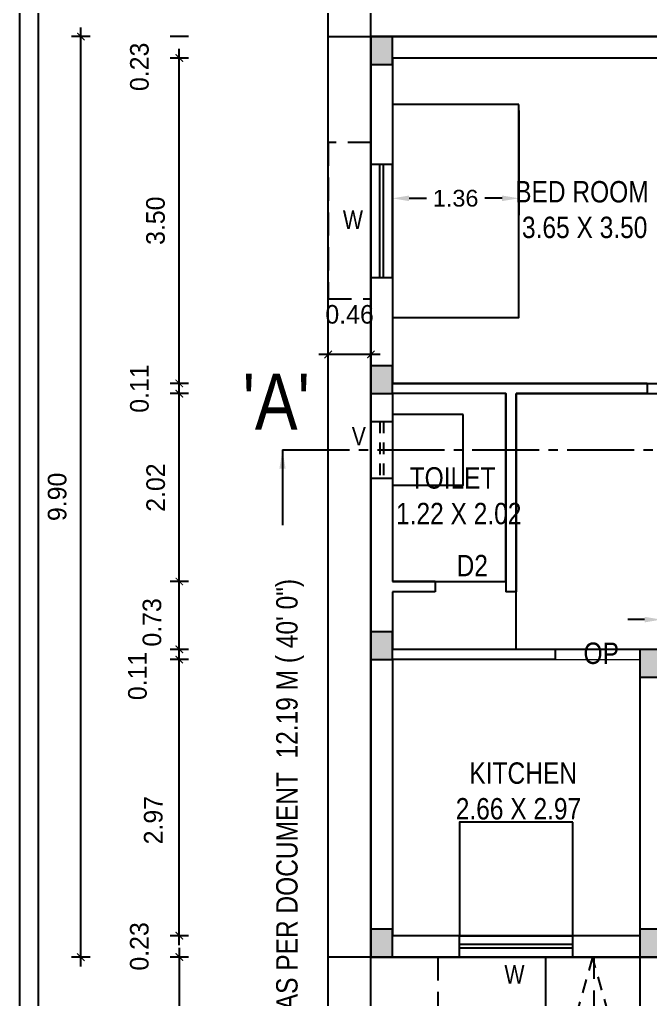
# Model space of a CAD drawing. Header units: metres. Extents: x 165 to 271, y 67 to 122.
# Drawn here: x 166.92 to 173.7, y 88.85 to 99.39 of the extents above; entities that cross this region are included whole.
import ezdxf

# ---------------------------------------------------------------- set-up
doc = ezdxf.new("R2010")
doc.units = ezdxf.units.M
doc.header["$MEASUREMENT"] = 0
for name, pattern in [('ACAD_ISO04W100', [30, 24, -3, 0, -3]), ('DASHED2', [0.375, 0.25, -0.125]), ('HIDDEN', [0.375, 0.25, -0.125])]:
    doc.linetypes.add(name, pattern=pattern)
for name, color, linetype, lineweight in [('AS_AT_SITE', 6, 'Continuous', 0), ('BLK_1_FLR_0_KITCHEN', 163, 'Continuous', 0), ('BLK_1_FLR_0_ROOM_1_LIGHT_VENTILATION_1', 1, 'Continuous', 35), ('BLK_1_LVL_0_BLDG_FOOT_PRINT', 1, 'Continuous', 5), ('FMB_OR_PLR', 70, 'Continuous', 0), ('SUPER_IMPOSED', 5, 'Continuous', 0)]:
    doc.layers.add(name, color=color, linetype=linetype, lineweight=lineweight)
for name, color, linetype in [('BLK_1_FLR_0_BLT_UP_AREA', 1, 'Continuous'), ('BLK_1_FLR_0_EXIT_WIDTH_DOOR', 2, 'Continuous'), ('BLK_1_FLR_0_KITCHEN_LIGHT_VENTILATION_1', 1, 'Continuous'), ('BLK_1_FLR_0_REGULAR_ROOM_1', 1, 'Continuous'), ('BLK_1_FLR_0_REGULAR_ROOM_2', 1, 'Continuous'), ('BLK_1_FLR_0_UNITFA_1', 234, 'Continuous'), ('BLK_1_FLR_0_WC_BATH', 3, 'Continuous'), ('BLK_1_LVL_0_FRONT_SETBACK', 2, 'Continuous'), ('BLK_1_LVL_0_REAR_SETBACK', 11, 'Continuous'), ('BLK_1_LVL_0_SIDE_SETBACK1', 171, 'Continuous'), ('PLOT_BOUNDARY', 70, 'Continuous'), ('SHEET_1', 6, 'Continuous'), ('TOILET_VENTILATION', 6, 'Continuous'), ('TWO_WHEELER_PARKING', 2, 'Continuous')]:
    doc.layers.add(name, color=color, linetype=linetype)
doc.styles.add('bala', font='stylu.ttf')
doc.styles.add('PLOT$0$300', font='ARIALN.TTF')
doc.styles.get("Standard").update_dxf_attribs({"font": 'arial.ttf'})
doc.dimstyles.new('bala', dxfattribs={"dimtxt": 0.2, "dimasz": 0.08, "dimexe": 0.1, "dimexo": 0.3, "dimgap": 0.15, "dimtad": 1, "dimzin": 3, "dimdsep": 46, "dimtxsty": 'bala', "dimblk": 'ARCHTICK', "dimcen": 0.09, "dimdle": 0.1, "dimclrd": 256, "dimclre": 256, "dimclrt": 7, "dimadec": 0, "dimazin": 0, "dimtfac": 1, "dimtofl": 0, "dimtmove": 2, "dimatfit": 3, "dimldrblk": 'ARCHTICK', "dimfxl": 1, "dimtolj": 1, "dimtzin": 0, "dimarcsym": 0})
doc.dimstyles.get("Standard").update_dxf_attribs({"dimtxt": 0.18, "dimasz": 0.18, "dimexe": 0.18, "dimexo": 0.0625, "dimgap": 0.09, "dimtad": 0, "dimtih": 1, "dimtoh": 1, "dimzin": 0, "dimdsep": 46, "dimtxsty": 'Standard', "dimcen": 0.09, "dimadec": 0, "dimazin": 0, "dimtfac": 1, "dimtofl": 0, "dimtmove": 0, "dimatfit": 3, "dimfxl": 1, "dimtolj": 1, "dimtzin": 0, "dimarcsym": 0})

# ---------------------------------------------------------------- blocks, each defined once
blk = doc.blocks.new('_ArchTick')
at = {"color": 0, "linetype": 'ByBlock', "const_width": 0.15}
blk.add_lwpolyline([(-0.5, -0.5), (0.5, 0.5)], dxfattribs=at)
blk = doc.blocks.new('*D5')
at = {"lineweight": -2}
for p, q in [((170.233, 95.784), (170.233, 95.884)), ((170.693, 95.784), (170.693, 95.884)), ((170.793, 95.784), (170.133, 95.784))]:
    blk.add_line(p, q, dxfattribs=at)
at = {"layer": 'Defpoints', "color": 0}
for p in [(170.233, 95.784), (170.233, 95.614), (170.693, 95.614)]:
    blk.add_point(p, dxfattribs=at)
at = {"lineweight": -2, "xscale": 0.08, "yscale": 0.08, "zscale": 0.08, "rotation": 180}
blk.add_blockref('_ArchTick', (170.233, 95.784), dxfattribs=at)
at = {"lineweight": -2, "xscale": 0.08, "yscale": 0.08, "zscale": 0.08}
blk.add_blockref('_ArchTick', (170.693, 95.784), dxfattribs=at)
at = {"color": 7, "insert": (170.463, 96.214), "char_height": 0.2, "attachment_point": 5, "style": 'bala'}
blk.add_mtext('\\A1;0.46', dxfattribs=at)
blk = doc.blocks.new('*D25')
at = {"linetype": 'Continuous', "lineweight": -2, "ltscale": 0.05}
for p, q in [((168.633, 89.432), (168.633, 92.602)), ((168.733, 89.532), (168.533, 89.532))]:
    blk.add_line(p, q, dxfattribs=at)
at = {"lineweight": -2, "ltscale": 0.05}
blk.add_line((168.733, 92.502), (168.533, 92.502), dxfattribs=at)
at = {"layer": 'Defpoints', "color": 0, "ltscale": 0.05}
for p in [(168.633, 92.502), (170.233, 92.502), (170.233, 89.532)]:
    blk.add_point(p, dxfattribs=at)
at = {"lineweight": -2, "ltscale": 0.05, "xscale": 0.08, "yscale": 0.08, "zscale": 0.08}
for p, rotation in [((168.633, 92.502), 90), ((168.633, 89.532), 270)]:
    blk.add_blockref('_ArchTick', p, dxfattribs=dict(at, rotation=rotation))
at = {"color": 7, "ltscale": 0.05, "insert": (168.354, 90.775), "char_height": 0.2, "attachment_point": 5, "rotation": 90, "style": 'bala'}
blk.add_mtext('\\A1;2.97', dxfattribs=at)
blk = doc.blocks.new('*D26')
at = {"lineweight": -2, "ltscale": 0.05}
blk.add_line((168.733, 92.612), (168.533, 92.612), dxfattribs=at)
at = {"linetype": 'Continuous', "lineweight": -2, "ltscale": 0.05}
blk.add_line((168.733, 92.502), (168.533, 92.502), dxfattribs=at)
at = {"layer": 'Defpoints', "color": 0, "ltscale": 0.05}
for p in [(168.633, 92.612), (170.233, 92.612), (170.233, 92.502)]:
    blk.add_point(p, dxfattribs=at)
at = {"color": 7, "ltscale": 0.05, "insert": (168.184, 92.326), "char_height": 0.2, "attachment_point": 5, "rotation": 90, "style": 'bala'}
blk.add_mtext('\\A1;0.11', dxfattribs=at)
blk = doc.blocks.new('*D27')
at = {"linetype": 'Continuous', "lineweight": -2, "ltscale": 0.05}
for p, q in [((168.633, 92.512), (168.633, 93.442)), ((168.733, 92.612), (168.533, 92.612))]:
    blk.add_line(p, q, dxfattribs=at)
at = {"lineweight": -2, "ltscale": 0.05}
blk.add_line((168.733, 93.342), (168.533, 93.342), dxfattribs=at)
at = {"layer": 'Defpoints', "color": 0, "ltscale": 0.05}
for p in [(168.633, 93.342), (170.233, 93.342), (170.233, 92.612)]:
    blk.add_point(p, dxfattribs=at)
at = {"lineweight": -2, "ltscale": 0.05, "xscale": 0.08, "yscale": 0.08, "zscale": 0.08}
for p, rotation in [((168.633, 93.342), 90), ((168.633, 92.612), 270)]:
    blk.add_blockref('_ArchTick', p, dxfattribs=dict(at, rotation=rotation))
at = {"color": 7, "ltscale": 0.05, "insert": (168.34, 92.902), "char_height": 0.2, "attachment_point": 5, "rotation": 90, "style": 'bala'}
blk.add_mtext('\\A1;0.73', dxfattribs=at)
blk = doc.blocks.new('*D28')
at = {"linetype": 'Continuous', "lineweight": -2, "ltscale": 0.05}
for p, q in [((168.633, 93.242), (168.633, 95.462)), ((168.733, 93.342), (168.533, 93.342))]:
    blk.add_line(p, q, dxfattribs=at)
at = {"lineweight": -2, "ltscale": 0.05}
blk.add_line((168.733, 95.362), (168.533, 95.362), dxfattribs=at)
at = {"layer": 'Defpoints', "color": 0, "ltscale": 0.05}
for p in [(168.633, 95.362), (170.233, 95.362), (170.233, 93.342)]:
    blk.add_point(p, dxfattribs=at)
at = {"lineweight": -2, "ltscale": 0.05, "xscale": 0.08, "yscale": 0.08, "zscale": 0.08}
for p, rotation in [((168.633, 95.362), 90), ((168.633, 93.342), 270)]:
    blk.add_blockref('_ArchTick', p, dxfattribs=dict(at, rotation=rotation))
at = {"color": 7, "ltscale": 0.05, "insert": (168.38, 94.352), "char_height": 0.2, "attachment_point": 5, "rotation": 90, "style": 'bala'}
blk.add_mtext('\\A1;2.02', dxfattribs=at)
blk = doc.blocks.new('*D29')
at = {"lineweight": -2, "ltscale": 0.05}
blk.add_line((168.733, 95.472), (168.533, 95.472), dxfattribs=at)
at = {"linetype": 'Continuous', "lineweight": -2, "ltscale": 0.05}
blk.add_line((168.733, 95.362), (168.533, 95.362), dxfattribs=at)
at = {"layer": 'Defpoints', "color": 0, "ltscale": 0.05}
for p in [(168.633, 95.472), (170.233, 95.472), (170.233, 95.362)]:
    blk.add_point(p, dxfattribs=at)
at = {"color": 7, "ltscale": 0.05, "insert": (168.205, 95.417), "char_height": 0.2, "attachment_point": 5, "rotation": 90, "style": 'bala'}
blk.add_mtext('\\A1;0.11', dxfattribs=at)
blk = doc.blocks.new('*D30')
at = {"linetype": 'Continuous', "lineweight": -2, "ltscale": 0.05}
for p, q in [((168.633, 95.372), (168.633, 99.072)), ((168.733, 95.472), (168.533, 95.472))]:
    blk.add_line(p, q, dxfattribs=at)
at = {"lineweight": -2, "ltscale": 0.05}
blk.add_line((168.733, 98.972), (168.533, 98.972), dxfattribs=at)
at = {"layer": 'Defpoints', "color": 0, "ltscale": 0.05}
for p in [(168.633, 98.972), (170.233, 98.972), (170.233, 95.472)]:
    blk.add_point(p, dxfattribs=at)
at = {"lineweight": -2, "ltscale": 0.05, "xscale": 0.08, "yscale": 0.08, "zscale": 0.08}
for p, rotation in [((168.633, 98.972), 90), ((168.633, 95.472), 270)]:
    blk.add_blockref('_ArchTick', p, dxfattribs=dict(at, rotation=rotation))
at = {"color": 7, "ltscale": 0.05, "insert": (168.378, 97.222), "char_height": 0.2, "attachment_point": 5, "rotation": 90, "style": 'bala'}
blk.add_mtext('\\A1;3.50', dxfattribs=at)
blk = doc.blocks.new('*D31')
at = {"lineweight": -2, "ltscale": 0.05}
blk.add_line((168.733, 99.202), (168.533, 99.202), dxfattribs=at)
at = {"linetype": 'Continuous', "lineweight": -2, "ltscale": 0.05}
blk.add_line((168.733, 98.972), (168.533, 98.972), dxfattribs=at)
at = {"layer": 'Defpoints', "color": 0, "ltscale": 0.05}
for p in [(168.633, 99.202), (170.233, 99.202), (170.233, 98.972)]:
    blk.add_point(p, dxfattribs=at)
at = {"color": 7, "ltscale": 0.05, "insert": (168.205, 98.877), "char_height": 0.2, "attachment_point": 5, "rotation": 90, "style": 'bala'}
blk.add_mtext('\\A1;0.23', dxfattribs=at)
blk = doc.blocks.new('*D32')
at = {"lineweight": -2, "ltscale": 0.05}
blk.add_line((168.733, 89.532), (168.533, 89.532), dxfattribs=at)
at = {"linetype": 'Continuous', "lineweight": -2, "ltscale": 0.05}
blk.add_line((168.733, 89.302), (168.533, 89.302), dxfattribs=at)
at = {"layer": 'Defpoints', "color": 0, "ltscale": 0.05}
for p in [(168.633, 89.532), (170.233, 89.532), (170.233, 89.302)]:
    blk.add_point(p, dxfattribs=at)
at = {"color": 7, "ltscale": 0.05, "insert": (168.204, 89.417), "char_height": 0.2, "attachment_point": 5, "rotation": 90, "style": 'bala'}
blk.add_mtext('\\A1;0.23', dxfattribs=at)
blk = doc.blocks.new('*D33')
at = {"lineweight": -2}
for p, q in [((167.575, 89.202), (167.575, 99.302)), ((167.675, 99.202), (167.475, 99.202)), ((167.675, 89.302), (167.475, 89.302))]:
    blk.add_line(p, q, dxfattribs=at)
at = {"layer": 'Defpoints', "color": 0}
for p in [(167.575, 99.202), (170.233, 99.202), (170.233, 89.302)]:
    blk.add_point(p, dxfattribs=at)
at = {"lineweight": -2, "xscale": 0.08, "yscale": 0.08, "zscale": 0.08}
for p, rotation in [((167.575, 99.202), 90), ((167.575, 89.302), 270)]:
    blk.add_blockref('_ArchTick', p, dxfattribs=dict(at, rotation=rotation))
at = {"color": 7, "insert": (167.321, 94.252), "char_height": 0.2, "attachment_point": 5, "rotation": 90, "style": 'bala'}
blk.add_mtext('\\A1;9.90', dxfattribs=at)
blk = doc.blocks.new('W X .23')
for p, q in [((-0.61, -0.23), (-0.61, 0)), ((-0.61, 0), (0.61, 0)), ((0.61, -0.23), (0.61, 0)), ((-0.61, -0.095), (0.61, -0.095)), ((-0.61, -0.135), (0.61, -0.135)), ((-0.61, -0.23), (0.61, -0.23))]:
    blk.add_line(p, q)
blk = doc.blocks.new('V X .23')
for p, q in [((-0.305, -0.23), (-0.305, 0)), ((-0.305, 0), (0.305, 0)), ((0.305, -0.23), (0.305, 0)), ((-0.305, -0.23), (0.305, -0.23))]:
    blk.add_line(p, q)
at = {"linetype": 'DASHED2', "ltscale": 0.5}
for p, q in [((-0.305, -0.095), (0.305, -0.095)), ((-0.305, -0.135), (0.305, -0.135))]:
    blk.add_line(p, q, dxfattribs=at)
blk = doc.blocks.new('*D136')
at = {"lineweight": -2}
for p, q in [((168.633, 89.402), (168.633, 87.222)), ((168.733, 89.302), (168.533, 89.302)), ((168.733, 87.322), (168.533, 87.322))]:
    blk.add_line(p, q, dxfattribs=at)
at = {"layer": 'Defpoints', "color": 0}
for p in [(170.233, 89.302), (168.633, 87.322), (170.233, 87.322)]:
    blk.add_point(p, dxfattribs=at)
at = {"lineweight": -2, "xscale": 0.08, "yscale": 0.08, "zscale": 0.08}
for p, rotation in [((168.633, 89.302), 90), ((168.633, 87.322), 270)]:
    blk.add_blockref('_ArchTick', p, dxfattribs=dict(at, rotation=rotation))
at = {"color": 7, "insert": (168.38, 88.312), "char_height": 0.2, "attachment_point": 5, "rotation": 90, "style": 'bala'}
blk.add_mtext('\\A1;1.98', dxfattribs=at)
blk = doc.blocks.new('*D139')
at = {"layer": 'BLK_1_FLR_0_EXIT_WIDTH_DOOR', "color": 2, "lineweight": -2}
for p, q in [((173.813, 92.675), (173.813, 93.112)), ((174.813, 92.675), (174.813, 93.112)), ((173.633, 92.932), (173.453, 92.932)), ((174.993, 92.932), (175.173, 92.932))]:
    blk.add_line(p, q, dxfattribs=at)
at = {"layer": 'BLK_1_FLR_0_EXIT_WIDTH_DOOR', "color": 2}
for points in [[(173.633, 92.962), (173.633, 92.902), (173.813, 92.932)], [(174.993, 92.962), (174.993, 92.902), (174.813, 92.932)]]:
    blk.add_solid(points, dxfattribs=at)
at = {"layer": 'Defpoints', "color": 0}
for p in [(174.813, 92.932), (173.813, 92.612), (174.813, 92.612)]:
    blk.add_point(p, dxfattribs=at)
at = {"layer": 'BLK_1_FLR_0_EXIT_WIDTH_DOOR', "color": 2, "insert": (174.313, 92.932), "char_height": 0.18, "attachment_point": 5}
blk.add_mtext('\\A1;1.00', dxfattribs=at)
blk = doc.blocks.new('*D144')
at = {"layer": 'BLK_1_FLR_0_ROOM_1_LIGHT_VENTILATION_1', "color": 232, "lineweight": -2}
for p, q in [((170.923, 98.409), (170.923, 97.283)), ((172.282, 98.409), (172.282, 97.283)), ((171.103, 97.463), (171.288, 97.463)), ((172.102, 97.463), (171.918, 97.463))]:
    blk.add_line(p, q, dxfattribs=at)
at = {"layer": 'BLK_1_FLR_0_ROOM_1_LIGHT_VENTILATION_1', "color": 232}
for points in [[(171.103, 97.493), (171.103, 97.433), (170.923, 97.463)], [(172.102, 97.493), (172.102, 97.433), (172.282, 97.463)]]:
    blk.add_solid(points, dxfattribs=at)
at = {"layer": 'Defpoints', "color": 0}
for p in [(170.923, 98.471), (172.282, 98.471), (172.282, 97.463)]:
    blk.add_point(p, dxfattribs=at)
at = {"layer": 'BLK_1_FLR_0_ROOM_1_LIGHT_VENTILATION_1', "color": 232, "insert": (171.603, 97.463), "char_height": 0.18, "attachment_point": 5}
blk.add_mtext('\\A1;1.36', dxfattribs=at)

msp = doc.modelspace()

# ---------------------------------------------------------------- hatches: boundary and pattern name
h = msp.add_hatch()
h.set_pattern_fill('DOTS', color=1, scale=0.5, style=0)
h.paths.add_polyline_path([(170.923, 89.602), (170.693, 89.602), (170.693, 89.302), (170.923, 89.302)])
h.paths.add_polyline_path([(173.813, 89.602), (173.583, 89.602), (173.583, 89.302), (173.813, 89.302)])
h.paths.add_polyline_path([(173.813, 87.622), (173.583, 87.622), (173.583, 87.322), (173.813, 87.322)])
h.paths.add_polyline_path([(177.853, 87.622), (177.623, 87.622), (177.623, 87.322), (177.853, 87.322)])
h.paths.add_polyline_path([(173.813, 92.612), (173.583, 92.612), (173.583, 92.312), (173.813, 92.312)])
h.paths.add_polyline_path([(170.923, 92.802), (170.693, 92.802), (170.693, 92.502), (170.923, 92.502)])
h.paths.add_polyline_path([(176.853, 92.682), (176.623, 92.682), (176.623, 92.382), (176.853, 92.382)])
h.paths.add_polyline_path([(170.923, 95.662), (170.693, 95.662), (170.693, 95.362), (170.923, 95.362)])
h.paths.add_polyline_path([(174.803, 95.662), (174.573, 95.662), (174.573, 95.362), (174.803, 95.362)])
h.paths.add_polyline_path([(176.853, 95.662), (176.623, 95.662), (176.623, 95.362), (176.853, 95.362)])
h.paths.add_polyline_path([(176.853, 99.202), (176.623, 99.202), (176.623, 98.902), (176.853, 98.902)])
h.paths.add_polyline_path([(174.803, 99.202), (174.573, 99.202), (174.573, 98.902), (174.803, 98.902)])
h.paths.add_polyline_path([(170.923, 99.202), (170.693, 99.202), (170.693, 98.902), (170.923, 98.902)])

# ---------------------------------------------------------------- linework, layer by layer
for p, q in [((176.853, 99.202), (170.693, 99.202)), ((170.693, 99.202), (170.693, 89.302)), ((174.573, 98.972), (170.923, 98.972)), ((170.923, 98.972), (170.923, 95.472)), ((173.663, 95.472), (170.923, 95.472)), ((173.663, 95.472), (173.663, 95.362)), ((172.143, 95.362), (170.923, 95.362)), ((170.923, 95.362), (170.923, 93.342)), ((172.143, 95.362), (172.143, 93.232)), ((173.663, 95.362), (172.253, 95.362)), ((172.253, 95.362), (172.253, 93.232)), ((171.383, 93.342), (170.923, 93.342)), ((171.383, 93.342), (171.383, 93.232)), ((171.383, 93.232), (170.923, 93.232)), ((170.923, 93.232), (170.923, 92.612)), ((172.253, 93.232), (172.143, 93.232)), ((172.673, 92.612), (170.923, 92.612)), ((172.673, 92.612), (172.673, 92.502)), ((175.623, 92.612), (173.583, 92.612)), ((173.583, 92.612), (173.583, 89.532)), ((172.673, 92.502), (170.923, 92.502)), ((170.923, 92.502), (170.923, 89.532)), ((173.583, 89.532), (170.923, 89.532)), ((170.693, 89.302), (173.813, 89.302))]:
    msp.add_line(p, q)
at = {"linetype": 'ACAD_ISO04W100', "ltscale": 0.03}
msp.add_line((169.742, 94.757), (178.482, 94.757), dxfattribs=at)
for points in [[(166.917, 81.48), (223.866, 81.48), (223.866, 121.703), (166.917, 121.703)], [(170.233, 99.512), (177.853, 99.512), (177.853, 87.322), (170.233, 87.322)]]:
    msp.add_lwpolyline(points, close=True)
msp.add_lwpolyline([(213.096, 121.503), (167.117, 121.503), (167.117, 81.68), (213.096, 81.68)])
at = {"color": 1}
for points in [[(170.923, 99.202), (170.693, 99.202), (170.693, 98.902), (170.923, 98.902)], [(170.923, 95.662), (170.693, 95.662), (170.693, 95.362), (170.923, 95.362)], [(170.923, 92.802), (170.693, 92.802), (170.693, 92.502), (170.923, 92.502)], [(173.813, 92.612), (173.583, 92.612), (173.583, 92.312), (173.813, 92.312)], [(170.923, 89.602), (170.693, 89.602), (170.693, 89.302), (170.923, 89.302)], [(173.813, 89.602), (173.583, 89.602), (173.583, 89.302), (173.813, 89.302)]]:
    msp.add_lwpolyline(points, close=True, dxfattribs=at)
at = {"linetype": 'DASHED2'}
for points in [[(170.693, 98.062), (170.233, 98.062), (170.233, 96.382), (170.693, 96.382)], [(171.413, 89.302), (171.413, 88.692), (173.093, 88.692), (173.093, 89.302)]]:
    msp.add_lwpolyline(points, dxfattribs=at)
at = {"lineweight": -2, "ltscale": 5}
msp.add_lwpolyline([(173.583, 87.502), (172.573, 87.502), (172.573, 89.302), (173.583, 89.302)], close=True, dxfattribs=at)
at = {"linetype": 'HIDDEN', "lineweight": -2, "ltscale": 0.6}
msp.add_lwpolyline([(173.583, 87.502), (173.073, 89.302), (172.573, 87.502), (173.583, 87.502)], dxfattribs=at)
at = {"layer": 'AS_AT_SITE', "color": 6}
msp.add_lwpolyline([(170.233, 99.512), (177.853, 99.512), (177.853, 87.322), (170.233, 87.322)], close=True, dxfattribs=at)
at = {"layer": 'BLK_1_FLR_0_BLT_UP_AREA', "color": 1}
msp.add_lwpolyline([(170.693, 99.202), (176.853, 99.202), (176.853, 89.302), (170.693, 89.302)], close=True, dxfattribs=at)
at = {"layer": 'BLK_1_FLR_0_KITCHEN', "color": 1}
msp.add_lwpolyline([(170.923, 92.502), (173.583, 92.502), (173.583, 89.532), (170.923, 89.532)], close=True, dxfattribs=at)
at = {"layer": 'BLK_1_FLR_0_KITCHEN_LIGHT_VENTILATION_1', "color": 1}
msp.add_lwpolyline([(172.863, 90.752), (171.643, 90.752), (171.643, 89.532), (172.863, 89.532)], close=True, dxfattribs=at)
at = {"layer": 'BLK_1_FLR_0_REGULAR_ROOM_1', "color": 1}
msp.add_lwpolyline([(174.573, 98.972), (170.923, 98.972), (170.923, 95.472), (174.573, 95.472)], close=True, dxfattribs=at)
at = {"layer": 'BLK_1_FLR_0_REGULAR_ROOM_2', "color": 1}
msp.add_lwpolyline([(172.253, 95.362), (176.623, 95.362), (176.623, 92.612), (172.253, 92.612)], close=True, dxfattribs=at)
at = {"layer": 'BLK_1_FLR_0_ROOM_1_LIGHT_VENTILATION_1', "color": 1, "lineweight": -2}
msp.add_lwpolyline([(172.282, 98.471), (170.923, 98.471), (170.923, 96.18), (172.282, 96.18)], close=True, dxfattribs=at)
at = {"layer": 'BLK_1_FLR_0_UNITFA_1'}
msp.add_lwpolyline([(170.693, 99.202), (176.853, 99.202), (176.853, 99.202), (176.853, 99.202), (176.853, 92.382), (173.813, 92.382), (173.813, 89.302), (170.693, 89.302)], close=True, dxfattribs=at)
at = {"layer": 'BLK_1_FLR_0_WC_BATH', "color": 3}
msp.add_lwpolyline([(170.923, 93.342), (172.143, 93.342), (172.143, 95.362), (170.923, 95.362)], close=True, dxfattribs=at)
at = {"layer": 'BLK_1_LVL_0_BLDG_FOOT_PRINT', "color": 1}
msp.add_lwpolyline([(170.693, 99.202), (176.853, 99.202), (176.853, 89.302), (170.693, 89.302)], close=True, dxfattribs=at)
at = {"layer": 'BLK_1_LVL_0_FRONT_SETBACK', "color": 2}
msp.add_lwpolyline([(170.693, 89.302), (176.853, 89.302), (176.853, 87.322), (170.693, 87.322)], close=True, dxfattribs=at)
at = {"layer": 'BLK_1_LVL_0_REAR_SETBACK', "color": 11}
msp.add_lwpolyline([(170.693, 99.537), (176.853, 99.537), (176.853, 99.202), (170.693, 99.202)], close=True, dxfattribs=at)
at = {"layer": 'BLK_1_LVL_0_SIDE_SETBACK1', "color": 171}
msp.add_lwpolyline([(170.233, 99.202), (170.693, 99.202), (170.693, 89.302), (170.233, 89.302)], close=True, dxfattribs=at)
at = {"layer": 'FMB_OR_PLR', "color": 70}
msp.add_lwpolyline([(170.233, 99.537), (177.929, 99.537), (177.929, 87.322), (170.233, 87.322)], close=True, dxfattribs=at)
at = {"layer": 'PLOT_BOUNDARY', "color": 70}
msp.add_lwpolyline([(170.233, 99.537), (177.929, 99.537), (177.929, 87.322), (170.233, 87.322)], close=True, dxfattribs=at)
at = {"layer": 'SHEET_1', "color": 6}
msp.add_lwpolyline([(166.917, 81.48), (223.866, 81.48), (223.866, 121.703), (166.917, 121.703)], close=True, dxfattribs=at)
at = {"layer": 'SUPER_IMPOSED', "color": 5}
msp.add_lwpolyline([(170.233, 99.512), (177.853, 99.512), (177.853, 87.322), (170.233, 87.322)], close=True, dxfattribs=at)
at = {"layer": 'TOILET_VENTILATION', "color": 6}
msp.add_lwpolyline([(171.683, 95.137), (170.923, 95.137), (170.923, 94.377), (171.683, 94.377)], close=True, dxfattribs=at)
at = {"layer": 'TWO_WHEELER_PARKING', "color": 2, "lineweight": -2, "ltscale": 5}
msp.add_lwpolyline([(173.583, 87.502), (172.573, 87.502), (172.573, 89.302), (173.583, 89.302)], close=True, dxfattribs=at)

# ---------------------------------------------------------------- block references
at = {"xscale": -1, "rotation": 270}
msp.add_blockref('W X .23', (170.923, 97.222), dxfattribs=at)
at = {"rotation": 270}
msp.add_blockref('V X .23', (170.923, 94.757), dxfattribs=at)
at = {"xscale": -1}
msp.add_blockref('W X .23', (172.253, 89.532), dxfattribs=at)

# ---------------------------------------------------------------- texts
at = {"style": 'PLOT$0$300'}
for s, height, p in [('W', 0.2, (170.391, 97.133)), ("'A'", 0.6, (169.314, 94.976)), ('V', 0.2, (170.486, 94.805)), ('D2', 0.23, (171.613, 93.398)), ('OP', 0.23, (172.977, 92.455)), ('W', 0.2, (172.127, 89.016))]:
    msp.add_text(s, height=height, dxfattribs=at).set_placement(p)
msp.add_text('( AS PER DOCUMENT  12.19 M ( 40\' 0") ', height=0.23, rotation=90, dxfattribs=at).set_placement((169.904, 88.57))
at = {"char_height": 0.23, "width": 2.02131, "attachment_point": 1, "style": 'PLOT$0$300'}
for s, insert in [('  BED ROOM\\P   3.65 X 3.50', (172.096, 97.649)), ('  TOILET  \\P1.22 X 2.02', (170.962, 94.571)), ('  KITCHEN  \\P2.66 X 2.97', (171.604, 91.396))]:
    msp.add_mtext(s, dxfattribs=dict(at, insert=insert))

# ---------------------------------------------------------------- dimensions: what is measured, and where the dimension line sits
for base, p2, picture, middle in [((167.575, 99.202), (170.233, 99.202), '*D33', (167.321, 94.252)), ((168.633, 87.322), (170.233, 87.322), '*D136', (168.38, 88.312))]:
    dim = msp.add_linear_dim(base=base, p1=(170.233, 89.302), p2=p2, angle=90, dimstyle='bala')
    dim.commit()
    dim.dimension.update_dxf_attribs({"geometry": picture, "text_midpoint": middle})
at = {"ltscale": 0.05}
for base, p1, p2, picture, middle in [((168.633, 99.202), (170.233, 98.972), (170.233, 99.202), '*D31', (168.205, 98.877)), ((168.633, 93.342), (170.233, 92.612), (170.233, 93.342), '*D27', (168.34, 92.902)), ((168.633, 92.612), (170.233, 92.502), (170.233, 92.612), '*D26', (168.184, 92.326)), ((168.633, 92.502), (170.233, 89.532), (170.233, 92.502), '*D25', (168.354, 90.775))]:
    dim = msp.add_linear_dim(base=base, p1=p1, p2=p2, angle=90, dimstyle='bala', override={"dimarcsym": 1}, dxfattribs=at)
    dim.commit()
    dim.dimension.update_dxf_attribs({"geometry": picture, "text_midpoint": middle, "dimtype": 160})
for base, p1, p2, picture, middle in [((168.633, 98.972), (170.233, 95.472), (170.233, 98.972), '*D30', (168.378, 97.222)), ((168.633, 95.472), (170.233, 95.362), (170.233, 95.472), '*D29', (168.205, 95.417)), ((168.633, 95.362), (170.233, 93.342), (170.233, 95.362), '*D28', (168.38, 94.352)), ((168.633, 89.532), (170.233, 89.302), (170.233, 89.532), '*D32', (168.204, 89.417))]:
    dim = msp.add_linear_dim(base=base, p1=p1, p2=p2, angle=90, dimstyle='bala', override={"dimarcsym": 1}, dxfattribs=at)
    dim.commit()
    dim.dimension.update_dxf_attribs({"geometry": picture, "text_midpoint": middle})
dim = msp.add_linear_dim(base=(170.233, 95.784), p1=(170.693, 95.614), p2=(170.233, 95.614), dimstyle='bala')
dim.commit()
dim.dimension.update_dxf_attribs({"geometry": '*D5', "text_midpoint": (170.463, 96.214)})
at = {"layer": 'BLK_1_FLR_0_EXIT_WIDTH_DOOR', "color": 2}
dim = msp.add_linear_dim(base=(174.813, 92.932), p1=(173.813, 92.612), p2=(174.813, 92.612), dimstyle='Standard', override={"dimclrd": 2, "dimclre": 2, "dimclrt": 2}, dxfattribs=at)
dim.commit()
dim.dimension.update_dxf_attribs({"geometry": '*D139', "text_midpoint": (174.313, 92.932)})
at = {"layer": 'BLK_1_FLR_0_ROOM_1_LIGHT_VENTILATION_1', "color": 232}
dim = msp.add_linear_dim(base=(172.282, 97.463), p1=(170.923, 98.471), p2=(172.282, 98.471), dimstyle='Standard', override={"dimclrd": 232, "dimclre": 232, "dimclrt": 232}, dxfattribs=at)
dim.commit()
dim.dimension.update_dxf_attribs({"geometry": '*D144', "text_midpoint": (171.603, 97.463)})

# ---------------------------------------------------------------- leaders
msp.add_leader([(169.742, 94.757), (169.742, 93.947)], dimstyle='Standard', override={"dimasz": 0.2})

doc.saveas('drawing.dxf')
